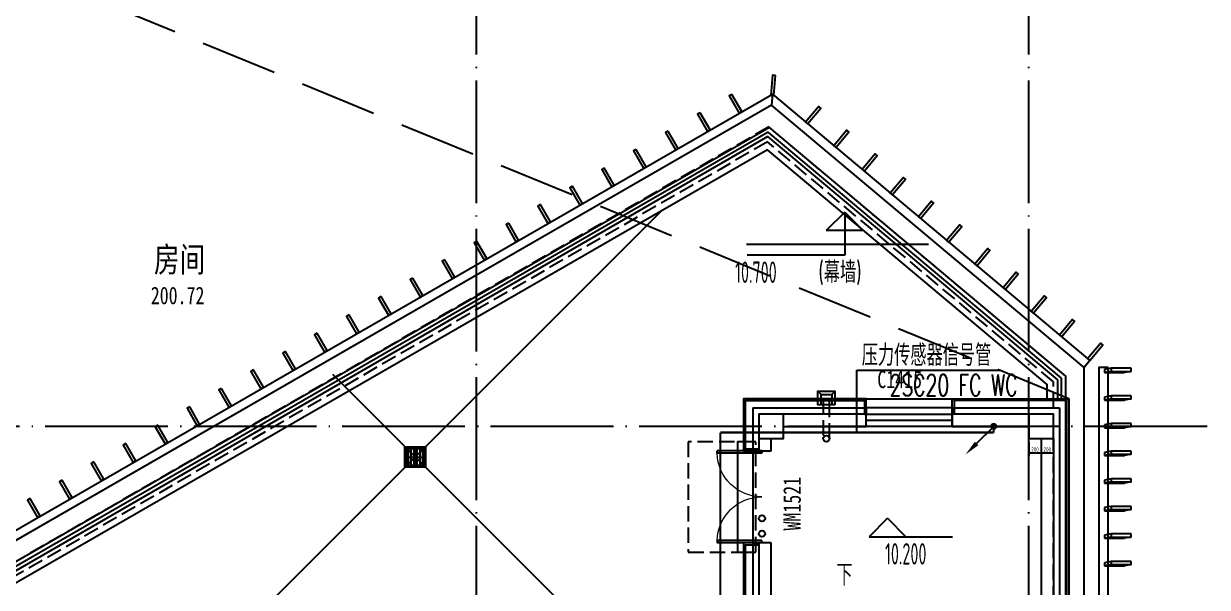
# Model space of a CAD drawing. Extents: x -228436 to 663611, y -207485 to 163917.
# Drawn here: x 41118 to 60408, y 140176 to 149364 of the extents above; entities that cross this region are included whole.
import ezdxf

# ---------------------------------------------------------------- set-up
doc = ezdxf.new("R2010")
doc.units = 0
doc.header["$LTSCALE"] = 1000
doc.linetypes.add('X-104 13#平面$0$DASH', pattern=[0.35, 0.25, -0.1])
doc.linetypes.add('X-104 13#平面$0$DOTE', pattern=[2.42, 2, -0.2, 0.02, -0.2])
doc.layers.get('0').update_dxf_attribs({"linetype": 'CONTINUOUS'})
doc.layers.get('Defpoints').update_dxf_attribs({"linetype": 'CONTINUOUS'})
for name, color, linetype in [('13#楼幕墙$0$A-C_玻璃幕墙', 8, 'CONTINUOUS'), ('13#楼幕墙$0$D-铝板', 8, 'CONTINUOUS'), ('DIM-动力', 80, 'CONTINUOUS'), ('LWIRE', 80, 'CONTINUOUS'), ('PIPE-空其他水', 8, 'CONTINUOUS'), ('VPIPE-空冷热供水', 8, 'CONTINUOUS'), ('VPIPE-空冷热回水', 8, 'CONTINUOUS'), ('WIRE-动力', 2, 'CONTINUOUS'), ('X-104 13#平面$0$01-标注_尺寸', 8, 'CONTINUOUS'), ('X-104 13#平面$0$01-标注_标高', 8, 'CONTINUOUS'), ('X-104 13#平面$0$02-TEXT_房间', 9, 'CONTINUOUS'), ('X-104 13#平面$0$02-TEXT_标注', 8, 'CONTINUOUS'), ('X-104 13#平面$0$02-TEXT_门窗', 8, 'CONTINUOUS'), ('X-104 13#平面$0$A-C_窗', 8, 'CONTINUOUS'), ('X-104 13#平面$0$A-C_门', 8, 'CONTINUOUS'), ('X-104 13#平面$0$A-E_栏杆', 8, 'CONTINUOUS'), ('X-104 13#平面$0$A-E_电梯', 8, 'CONTINUOUS'), ('X-104 13#平面$0$A-O_分水线', 8, 'CONTINUOUS'), ('X-104 13#平面$0$A-O_屋面', 8, 'CONTINUOUS'), ('X-104 13#平面$0$A-SUR_保温', 8, 'CONTINUOUS'), ('X-104 13#平面$0$A-TECH_结构', 8, 'CONTINUOUS'), ('X-104 13#平面$0$A_AXIS-轴线', 8, 'X-104 13#平面$0$DOTE'), ('X-104 13#平面$0$A_STR-砌块墙', 7, 'CONTINUOUS'), ('X-104 13#平面$0$A_STR-砼柱', 7, 'CONTINUOUS'), ('X-104 13#平面$0$DIM_SYMB', 3, 'CONTINUOUS'), ('X-104 13#平面$0$EH_石材', 8, 'CONTINUOUS'), ('X-104 13#平面$0$X-104 13#平面$0$A-TECH_结构', 21, 'CONTINUOUS'), ('X-104 13#平面$0$图例', 7, 'CONTINUOUS')]:
    doc.layers.add(name, color=color, linetype=linetype)
doc.layers.add('X-104 13#平面$0$04-不打印_辅助线', color=8, linetype='CONTINUOUS', plot=False)
doc.styles.add('_TEL_DIM', font='ROMANS2', dxfattribs={"width": 0.8, "height": 3.5, "bigfont": 'HZDF2'})
doc.styles.get("Standard").update_dxf_attribs({"font": 'GBENOR', "bigfont": 'GBCBIG'})
doc.styles.add('X-104 13#平面$0$_TCH_DIM', font='ros1.shx', dxfattribs={"width": 0.8, "bigfont": 'jd.shx'})
doc.styles.add('X-104 13#平面$0$_TCH_DIM_T3', font='ros1.shx', dxfattribs={"width": 0.8, "bigfont": 'jd.shx'})
doc.styles.add('X-104 13#平面$0$_TCH_SPACE', font='STXIHEI.TTF', dxfattribs={"width": 0.75, "height": 5})
doc.styles.add('X-104 13#平面$0$_TCH_WINDOW', font='STXIHEI.TTF', dxfattribs={"width": 0.75, "height": 3.5})
doc.dimstyles.new('X-104 13#平面$0$_TCH_ARCH&&20', dxfattribs={"dimtxt": 70, "dimasz": 20, "dimexe": 50, "dimexo": 60, "dimgap": 20, "dimtad": 1, "dimdec": 0, "dimzin": 0, "dimdsep": 46, "dimtxsty": 'X-104 13#平面$0$_TCH_DIM_T3', "dimblk": 'X-104 13#平面$0$_ArchTick', "dimcen": 0.09, "dimclrt": 7, "dimazin": 2, "dimtfac": 1, "dimtdec": 0, "dimtix": 1, "dimtmove": 2, "dimatfit": 3, "dimfxl": 0, "dimtolj": 1, "dimtzin": 0, "dimarcsym": 0})

# ---------------------------------------------------------------- blocks, each defined once
blk = doc.blocks.new('X-104 13#平面$0$zzzzx')
at = {"layer": 'X-104 13#平面$0$A_AXIS-轴线', "linetype": 'X-104 13#平面$0$DOTE'}
for p, q in [((48500, -7401), (48500, 28620.3)), ((57500, -7401), (57500, 28620.3)), ((60408.4, 18000), (-2925, 18000))]:
    blk.add_line(p, q, dxfattribs=at)
blk = doc.blocks.new('13#楼幕墙$0$llllei')
for p, q in [((325, 50), (0, 50)), ((0, 50), (0, 0)), ((0, 0), (325, 0)), ((325, 0), (325, 50))]:
    blk.add_line(p, q)
for points in [[(0, 50), (-105, 29)], [(-105, 29), (-105, -21)], [(0, 0), (-105, -21)], [(325, 0), (220, -21)], [(-105, -21), (220, -21)]]:
    blk.add_lwpolyline(points)
blk = doc.blocks.new('13#楼幕墙$0$eeeessew')
blk.add_lwpolyline([(50, 0), (0, 0), (0, 325), (50, 325)], close=True)
blk = doc.blocks.new('13#楼幕墙$0$ccdididi')
blk.add_lwpolyline([(50, 325), (0, 325), (0, 0), (50, 0)], close=True)
blk = doc.blocks.new('13#楼幕墙')
at = {"layer": '13#楼幕墙$0$A-C_玻璃幕墙'}
for p, q in [((53305, 148035), (37800, 139100)), ((58400, 143760), (53305, 148035)), ((58400, 123700), (58400, 143760))]:
    blk.add_line(p, q, dxfattribs=at)
at = {"layer": '13#楼幕墙$0$D-铝板'}
for points in [[(37725, 139230), (53321, 148217), (53305, 148035), (37800, 139100)], [(58790, 143760), (58640, 143760), (58640, 123600), (58790, 123450), (58790, 143760)]]:
    blk.add_lwpolyline(points, close=True, dxfattribs=at)
blk.add_lwpolyline([(53321, 148217), (58496, 143875), (58400, 143760), (53305, 148035)], dxfattribs=at)
for name, p, rotation in [('13#楼幕墙$0$ccdididi', (53294, 148200), 354.9766865497638), ('13#楼幕墙$0$ccdididi', (52780, 147905), 29.95337307636523), ('13#楼幕墙$0$eeeessew', (53861, 147764), 320.000000000001), ('13#楼幕墙$0$ccdididi', (52260, 147606), 29.95337307636523), ('13#楼幕墙$0$ccdididi', (51740, 147306), 29.95337307636523), ('13#楼幕墙$0$eeeessew', (54321, 147378), 320.000000000001), ('13#楼幕墙$0$ccdididi', (51220, 147007), 29.95337307636523), ('13#楼幕墙$0$eeeessew', (54781, 146993), 320.000000000001), ('13#楼幕墙$0$ccdididi', (50700, 146707), 29.95337307636523), ('13#楼幕墙$0$eeeessew', (55240, 146607), 320.000000000001), ('13#楼幕墙$0$ccdididi', (50180, 146407), 29.95337307636523), ('13#楼幕墙$0$eeeessew', (55700, 146221), 320.000000000001), ('13#楼幕墙$0$ccdididi', (49660, 146108), 29.95337307636523), ('13#楼幕墙$0$ccdididi', (49141, 145808), 29.95337307636523), ('13#楼幕墙$0$eeeessew', (56160, 145836), 320.000000000001), ('13#楼幕墙$0$ccdididi', (48621, 145509), 29.95337307636523), ('13#楼幕墙$0$eeeessew', (56619, 145450), 320.000000000001), ('13#楼幕墙$0$ccdididi', (48101, 145209), 29.95337307636523), ('13#楼幕墙$0$eeeessew', (57079, 145064), 320.000000000001), ('13#楼幕墙$0$ccdididi', (47581, 144910), 29.95337307636523), ('13#楼幕墙$0$ccdididi', (47061, 144610), 29.95337307636523), ('13#楼幕墙$0$eeeessew', (57538, 144679), 320.000000000001), ('13#楼幕墙$0$ccdididi', (46541, 144310), 29.95337307636523), ('13#楼幕墙$0$eeeessew', (57998, 144293), 320.000000000001), ('13#楼幕墙$0$ccdididi', (46021, 144011), 29.95337307636523), ('13#楼幕墙$0$eeeessew', (58458, 143907), 320.000000000001), ('13#楼幕墙$0$ccdididi', (45502, 143711), 29.95337307636523), ('13#楼幕墙$0$ccdididi', (44982, 143412), 29.95337307636523), ('13#楼幕墙$0$ccdididi', (44462, 143112), 29.95337307636523), ('13#楼幕墙$0$ccdididi', (43942, 142813), 29.95337307636523), ('13#楼幕墙$0$ccdididi', (43422, 142513), 29.95337307636523), ('13#楼幕墙$0$ccdididi', (42902, 142213), 29.95337307636523), ('13#楼幕墙$0$ccdididi', (42382, 141914), 29.95337307636523), ('13#楼幕墙$0$ccdididi', (41863, 141614), 29.95337307636523), ('13#楼幕墙$0$ccdididi', (41343, 141315), 29.95337307636523)]:
    blk.add_blockref(name, p, dxfattribs=dict(at, rotation=rotation))
for p in [(58840, 143696), (58840, 143246), (58840, 142796), (58840, 142346), (58840, 141896), (58840, 141446), (58840, 140996), (58840, 140546)]:
    blk.add_blockref('13#楼幕墙$0$llllei', p, dxfattribs=at)
blk = doc.blocks.new('X-104 13#平面$0$ys')
for points in [[(39025, 10025), (46006, 17006)], [(44430, 10570), (40654, 14346)]]:
    blk.add_lwpolyline(points)
blk = doc.blocks.new('X-104 13#平面$0$jtkjuyriuy')
h = blk.add_hatch()
h.set_pattern_fill('ANSI31', color=8, scale=30, angle=45)
h.set_pattern_definition([(90, (0, 0), (-47.625, 1e-14), [])])
h.paths.add_polyline_path([(-138, 138), (138, 138), (138, -138), (-138, -138)])
for points in [[(-168, 168), (168, 168), (168, -168), (-168, -168)], [(-138, 138), (138, 138), (138, -138), (-138, -138)]]:
    blk.add_lwpolyline(points, close=True)
at = {"layer": 'X-104 13#平面$0$04-不打印_辅助线'}
for p, q in [((-168, 0), (168, 0)), ((0, 168), (0, -168))]:
    blk.add_line(p, q, dxfattribs=at)
blk = doc.blocks.new('X-104 13#平面$0$A$C6C68079C')
at = {"layer": 'X-104 13#平面$0$图例'}
for p, q in [((91, 87), (145, 141)), ((91, -87), (145, -137))]:
    blk.add_line(p, q, dxfattribs=at)
for points in [[(-80, -137), (-80, 141), (145, 141), (145, -137)], [(-80, -87), (-80, 87), (91, 87), (91, -87)]]:
    blk.add_lwpolyline(points, close=True, dxfattribs=at)
blk = doc.blocks.new('X-104 13#平面$0$A$C45D52E12')
at = {"layer": 'X-104 13#平面$0$X-104 13#平面$0$A-TECH_结构'}
blk.add_lwpolyline([(58300, -18800), (58300, 820), (53473, 4870), (38300, -3873), (38300, -8100), (12610, -8100), (4602, -2800), (-400, -2800), (-400, -20400), (22000, -20400), (22000, -18800)], close=True, dxfattribs=at)
blk = doc.blocks.new('_FZHK')
blk.add_lwpolyline([(-0.5, -0.5), (0.5, -0.5), (0.5, 0.5), (-0.5, 0.5)], close=True)
blk = doc.blocks.new('X-104 13#平面$0$$DorLib2D$00000002')
for p, q in [((-0.5, 0), (-0.5, 0.4875)), ((-0.475, 0.4875), (-0.5, 0.4875)), ((-0.475, 0), (-0.475, 0.4875)), ((0.475, 0), (0.475, 0.4875)), ((0.475, 0.4875), (0.5, 0.4875)), ((0.5, 0), (0.5, 0.4875)), ((-0.5, 0), (-0.475, 0)), ((0.5, 0), (0.475, 0))]:
    blk.add_line(p, q)
at = {"lineweight": 13}
for centre, start, end in [((-0.4875, 0), 0, 88.53072), ((0.4875, 0), 91.46928, 180)]:
    blk.add_arc(centre, 0.4875, start, end, dxfattribs=at)
blk = doc.blocks.new('X-104 13#平面$0$$TCHSYS$WIN2D')
for p, q in [((-0.5, 0.5), (0.5, 0.5)), ((-0.5, 0.5), (-0.5, -0.5)), ((0.5, 0.5), (0.5, -0.5)), ((0.5, 0.167), (-0.5, 0.167)), ((0.5, -0.167), (-0.5, -0.167)), ((-0.5, -0.5), (0.5, -0.5))]:
    blk.add_line(p, q)
blk = doc.blocks.new('X-104 13#平面$0$_ArchTick')
at = {"color": 0, "linetype": 'ByBlock', "const_width": 0.4}
blk.add_lwpolyline([(-0.5, -0.5), (0.5, 0.5)], dxfattribs=at)
blk = doc.blocks.new('*D742')
at = {"layer": 'Defpoints', "color": 0}
for p in [(57500, 142600), (57700, 142600), (57700, 142367)]:
    blk.add_point(p, dxfattribs=at)
at = {"layer": 'X-104 13#平面$0$01-标注_尺寸', "color": 0, "lineweight": -2}
for p, q in [((57500, 142540), (57500, 142317)), ((57500, 142367), (57700, 142367)), ((57700, 142540), (57700, 142317))]:
    blk.add_line(p, q, dxfattribs=at)
at = {"layer": 'X-104 13#平面$0$01-标注_尺寸', "color": 0, "lineweight": -2, "xscale": 20, "yscale": 20, "zscale": 20, "rotation": 180}
blk.add_blockref('X-104 13#平面$0$_ArchTick', (57500, 142367), dxfattribs=at)
at = {"layer": 'X-104 13#平面$0$01-标注_尺寸', "color": 0, "lineweight": -2, "xscale": 20, "yscale": 20, "zscale": 20}
blk.add_blockref('X-104 13#平面$0$_ArchTick', (57700, 142367), dxfattribs=at)
at = {"layer": 'X-104 13#平面$0$01-标注_尺寸', "color": 7, "insert": (57600, 142422), "char_height": 70, "attachment_point": 5, "style": 'X-104 13#平面$0$_TCH_DIM_T3'}
blk.add_mtext('\\A1;200', dxfattribs=at)
blk = doc.blocks.new('*D743')
at = {"layer": 'Defpoints', "color": 0}
for p in [(57700, 142600), (57900, 142600), (57900, 142367)]:
    blk.add_point(p, dxfattribs=at)
at = {"layer": 'X-104 13#平面$0$01-标注_尺寸', "color": 0, "lineweight": -2}
for p, q in [((57700, 142540), (57700, 142317)), ((57700, 142367), (57900, 142367)), ((57900, 142540), (57900, 142317))]:
    blk.add_line(p, q, dxfattribs=at)
at = {"layer": 'X-104 13#平面$0$01-标注_尺寸', "color": 0, "lineweight": -2, "xscale": 20, "yscale": 20, "zscale": 20, "rotation": 180}
blk.add_blockref('X-104 13#平面$0$_ArchTick', (57700, 142367), dxfattribs=at)
at = {"layer": 'X-104 13#平面$0$01-标注_尺寸', "color": 0, "lineweight": -2, "xscale": 20, "yscale": 20, "zscale": 20}
blk.add_blockref('X-104 13#平面$0$_ArchTick', (57900, 142367), dxfattribs=at)
at = {"layer": 'X-104 13#平面$0$01-标注_尺寸', "color": 7, "insert": (57800, 142422), "char_height": 70, "attachment_point": 5, "style": 'X-104 13#平面$0$_TCH_DIM_T3'}
blk.add_mtext('\\A1;200', dxfattribs=at)
blk = doc.blocks.new('$TelecSys$00000080')
for p, q in [((-0.7, -0.7), (0, 0)), ((0.104, 0.104), (0.104, 0.104)), ((-0.104, -0.104), (-0.104, -0.104))]:
    blk.add_line(p, q)
at = {"const_width": 0.142}
blk.add_lwpolyline([(0.071, 0, 1), (-0.071, 0, 1)], format="xyb", close=True, dxfattribs=at)
blk.add_solid([(-0.63, -0.77), (-0.77, -0.63), (-1.15, -1.15)])
at = {"width": 0.8, "flags": 9}
blk.add_attdef('A', (0, 0), '', height=0.00002, rotation=180, dxfattribs=at)
blk = doc.blocks.new('X-104 13#平面')
at = {"layer": 'X-104 13#平面$0$01-标注_标高'}
for p, q in [((54498.6, 146292.7), (54198.6, 145992.7)), ((54498.6, 146292.7), (54798.6, 145992.7)), ((54498.6, 146292.7), (54498.6, 145592.7)), ((54798.6, 145992.7), (54198.6, 145992.7)), ((54498.6, 145592.7), (52907.3, 145592.7)), ((55196.3, 141301.4), (54896.3, 141001.4)), ((55196.3, 141301.4), (55496.3, 141001.4)), ((54896.3, 141001.4), (56252.9, 141001.4))]:
    blk.add_line(p, q, dxfattribs=at)
at = {"layer": 'X-104 13#平面$0$02-TEXT_标注', "linetype": 'X-104 13#平面$0$DASH', "ltscale": 5}
blk.add_lwpolyline([(58150, 143250), (34158.2, 153097.4)], dxfattribs=at)
at = {"layer": 'X-104 13#平面$0$A-C_门'}
blk.add_line((53000, 142400), (53000, 140900), dxfattribs=at)
at = {"layer": 'X-104 13#平面$0$A-E_栏杆'}
for p, q in [((53253.8, 147595), (38170, 138886.4)), ((58030, 143587.4), (53253.8, 147595)), ((53247.5, 147522.1), (38230, 138851.7)), ((57970, 143559.4), (53247.5, 147522.1)), ((57970, 143250), (57970, 143559.4)), ((58030, 143250), (58030, 143587.4)), ((57970, 143250), (58030, 143250))]:
    blk.add_line(p, q, dxfattribs=at)
at = {"layer": 'X-104 13#平面$0$A-E_电梯'}
blk.add_lwpolyline([(53050, 142550), (52750, 142550), (52750, 140750), (53050, 140750)], dxfattribs=at)
at = {"layer": 'X-104 13#平面$0$A-O_分水线', "linetype": 'X-104 13#平面$0$DASH'}
blk.add_lwpolyline([(54250, 142600), (54250, 143250), (54150, 143250), (54150, 142600)], dxfattribs=at)
at = {"layer": 'X-104 13#平面$0$A-O_分水线'}
blk.add_circle((54200, 142600), 50, dxfattribs=at)
at = {"layer": 'X-104 13#平面$0$A-O_屋面'}
blk.add_lwpolyline([(58400, 123700), (58400, 143760), (53305, 148035), (37800, 139100), (37800, 135000), (12500, 135000), (4492.6, 140300), (-900, 140300), (-900, 122100), (22100, 122100), (22100, 123700)], close=True, dxfattribs=at)
blk.add_lwpolyline([(57800, 143250), (57800, 143480.2), (53240.9, 147305.6), (38400, 138753.3), (38400, 134400), (12319.4, 134400), (4312, 139700), (-300, 139700), (-300, 122700), (21500, 122700), (21500, 124300), (57800, 124300), (57800, 126850)], dxfattribs=at)
at = {"layer": 'X-104 13#平面$0$A-SUR_保温'}
for p, q in [((53000, 143100), (54850, 143100)), ((53000, 143100), (53000, 142400)), ((54850, 143100), (54850, 143000)), ((56250, 143100), (56250, 143000)), ((56250, 143100), (58000, 143100)), ((58000, 143100), (58000, 134900)), ((53000, 142400), (53100, 142400)), ((53000, 140900), (53100, 140900)), ((53000, 140900), (53000, 133900))]:
    blk.add_line(p, q, dxfattribs=at)
at = {"layer": 'X-104 13#平面$0$A-SUR_保温', "linetype": 'X-104 13#平面$0$DASH'}
blk.add_lwpolyline([(53050, 142550), (51950, 142550), (51950, 140750), (53050, 140750)], close=True, dxfattribs=at)
at = {"layer": 'X-104 13#平面$0$A-TECH_结构', "linetype": 'X-104 13#平面$0$DASH'}
blk.add_lwpolyline([(58100, 124000), (58100, 143620), (53261.3, 147680.2), (38100, 138926.8), (38100, 134700), (12409.7, 134700), (4402.3, 140000), (-600, 140000), (-600, 122400), (21800, 122400), (21800, 124000)], close=True, dxfattribs=at)
blk.add_lwpolyline([(57900, 143526.7), (53240, 147436.9), (38300, 138811.3), (38300, 134500), (12349.5, 134500), (4342.1, 139800), (-400, 139800), (-400, 122600), (21600, 122600), (21600, 124200), (57900, 124200), (57900, 143526.7)], dxfattribs=at)
at = {"layer": 'X-104 13#平面$0$A_STR-砌块墙'}
for p, q in [((54850, 143000), (53500, 143000)), ((54850, 142800), (54850, 143000)), ((57500, 143000), (56250, 143000)), ((56250, 143000), (56250, 142800)), ((53500, 142800), (54850, 142800)), ((56250, 142800), (57500, 142800)), ((53100, 142600), (53100, 142400)), ((53300, 142400), (53300, 142600)), ((57700, 142600), (57700, 135000)), ((57900, 142600), (57900, 134900)), ((53100, 142400), (53300, 142400)), ((53300, 140900), (53100, 140900)), ((53100, 140900), (53100, 133800)), ((53300, 133800), (53300, 140900))]:
    blk.add_line(p, q, dxfattribs=at)
at = {"layer": 'X-104 13#平面$0$EH_石材'}
blk.add_line((54850, 143250), (56250, 143250), dxfattribs=at)
blk.add_lwpolyline([(56250, 143000), (56250, 143250), (58150, 143250), (58150, 126850), (51900.4, 126850), (51900.4, 128100), (52150.4, 128100), (52150.4, 128070), (51930.4, 128070), (51930.4, 126880), (58120, 126880), (58120, 143220), (56280, 143220), (56280, 143000), (56250, 143000)], dxfattribs=at)
for points in [[(53100, 142400), (53100, 142430), (52880, 142430), (52880, 143220), (54820, 143220), (54820, 143000), (54850, 143000), (54850, 143250), (52850, 143250), (52850, 142400)], [(52150.4, 131200), (52150.4, 131230), (51930.4, 131230), (51930.4, 134020), (52880, 134020), (52880, 140870), (53100, 140870), (53100, 140900), (52850, 140900), (52850, 134050), (51900.4, 134050), (51900.4, 131200)]]:
    blk.add_lwpolyline(points, close=True, dxfattribs=at)
for name, p in [('X-104 13#平面$0$zzzzx', (0, 124800)), ('X-104 13#平面$0$A$C45D52E12', (-200, 142800))]:
    blk.add_blockref(name, p)
at = {"color": 5, "rotation": 89.99999999999999}
blk.add_blockref('X-104 13#平面$0$A$C6C68079C', (54200, 143230), dxfattribs=at)
at = {"layer": 'X-104 13#平面$0$A-C_窗'}
ref = blk.add_blockref('X-104 13#平面$0$$TCHSYS$WIN2D', (55550, 142950), dxfattribs=dict(at, xscale=-1400, yscale=-300, zscale=300))
ref.add_attrib('A', 'C1415', (55030, 143423.2), dxfattribs={"layer": 'X-104 13#平面$0$02-TEXT_门窗', "height": 285.43, "style": 'X-104 13#平面$0$_TCH_WINDOW', "width": 0.75})
at = {"layer": 'X-104 13#平面$0$A-C_门'}
ref = blk.add_blockref('X-104 13#平面$0$$DorLib2D$00000002', (53150, 141650), dxfattribs=dict(at, xscale=1500, yscale=-1500, zscale=300, rotation=270))
ref.add_attrib('A', 'WM1521', (53782.1, 141102.6), dxfattribs={"layer": 'X-104 13#平面$0$02-TEXT_门窗', "height": 285.43, "rotation": 90, "style": 'X-104 13#平面$0$_TCH_WINDOW', "width": 0.75})
at = {"layer": 'X-104 13#平面$0$A-O_分水线'}
for name, p in [('X-104 13#平面$0$ys', (5500, 129300)), ('X-104 13#平面$0$jtkjuyriuy', (47500, 142300))]:
    blk.add_blockref(name, p, dxfattribs=at)
at = {"layer": 'X-104 13#平面$0$A-TECH_结构'}
blk.add_blockref('13#楼幕墙', (0, 0), dxfattribs=at)
at = {"layer": 'X-104 13#平面$0$A_STR-砼柱', "xscale": 400, "yscale": 400, "zscale": 400}
for p in [(53300, 142800), (57700, 142800)]:
    blk.add_blockref('_FZHK', p, dxfattribs=at)
at = {"layer": 'X-104 13#平面$0$01-标注_标高', "color": 7, "style": 'X-104 13#平面$0$_TCH_DIM'}
for s, height, width, p in [('10.700', 350, 0.64, (52712.7, 145137.7)), ('(幕墙)', 347.29, 0.8, (54069.4, 145137.7)), ('10.200', 350, 0.64, (55156.2, 140546.4))]:
    blk.add_text(s, height=height, dxfattribs=dict(at, width=width)).set_placement(p)
at = {"layer": 'X-104 13#平面$0$02-TEXT_房间', "style": 'X-104 13#平面$0$_TCH_SPACE', "width": 0.75}
for s, height, p in [('房间', 407.75, (43241.3, 145315.8)), ('200.72', 285.43, (43189.2, 144790.8))]:
    blk.add_text(s, height=height, dxfattribs=at).set_placement(p)
at = {"layer": 'X-104 13#平面$0$DIM_SYMB', "color": 7, "style": 'X-104 13#平面$0$_TCH_DIM', "width": 0.8}
blk.add_text('下', height=347.3, dxfattribs=at).set_placement((54363.2, 140205))
at = {"layer": 'X-104 13#平面$0$01-标注_尺寸'}
for p1, p2, picture, middle in [((57500, 142600), (57700, 142600), '*D742', (57600, 142422.2)), ((57700, 142600), (57900, 142600), '*D743', (57800, 142422.2))]:
    dim = blk.add_aligned_dim(p1=p1, p2=p2, distance=-232.8, text='200', dimstyle='X-104 13#平面$0$_TCH_ARCH&&20', dxfattribs=at)
    dim.commit()
    dim.dimension.update_dxf_attribs({"geometry": picture, "text_midpoint": middle})
blk = doc.blocks.new('104 13#平面')
blk.add_blockref('X-104 13#平面', (0, 0))

msp = doc.modelspace()

# ---------------------------------------------------------------- linework, layer by layer
at = {"layer": 'DIM-动力'}
for p, q in [((54698.8, 142699.1), (54698.8, 143715.2)), ((54698.8, 143715.2), (57042.4, 143715.2))]:
    msp.add_line(p, q, dxfattribs=at)
at = {"layer": 'PIPE-空其他水', "linetype": 'Continuous'}
msp.add_line((52900, 145767.7), (55861.6, 145767.7), dxfattribs=at)
at = {"layer": 'VPIPE-空冷热供水', "linetype": 'Continuous'}
msp.add_circle((53150, 141050), 50, dxfattribs=at)
at = {"layer": 'VPIPE-空冷热回水', "linetype": 'Continuous'}
msp.add_circle((53150, 141300), 50, dxfattribs=at)
at = {"layer": 'WIRE-动力', "color": 50, "const_width": 35}
for points in [[(56927.2, 142699.1), (56927.2, 142800)], [(52470.4, 133138.6), (52470.4, 142699.1)], [(52470.4, 142699.1), (56927.2, 142699.1)]]:
    msp.add_lwpolyline(points, dxfattribs=at)

# ---------------------------------------------------------------- block references
msp.add_blockref('104 13#平面', (0, 0))
at = {"layer": 'LWIRE', "color": 80, "xscale": 400, "yscale": 400, "zscale": 400}
msp.add_blockref('$TelecSys$00000080', (56927.2, 142800), dxfattribs=at)

# ---------------------------------------------------------------- texts
at = {"layer": 'DIM-动力', "color": 7, "style": '_TEL_DIM'}
for s, height, width, p in [('压力传感器信号管', 347.24, 0.8, (54776.8, 143785.2)), ('2SC20 FC WC', 350, 0.64, (55230.4, 143295.2))]:
    msp.add_text(s, height=height, dxfattribs=dict(at, width=width)).set_placement(p)

doc.saveas('drawing.dxf')
